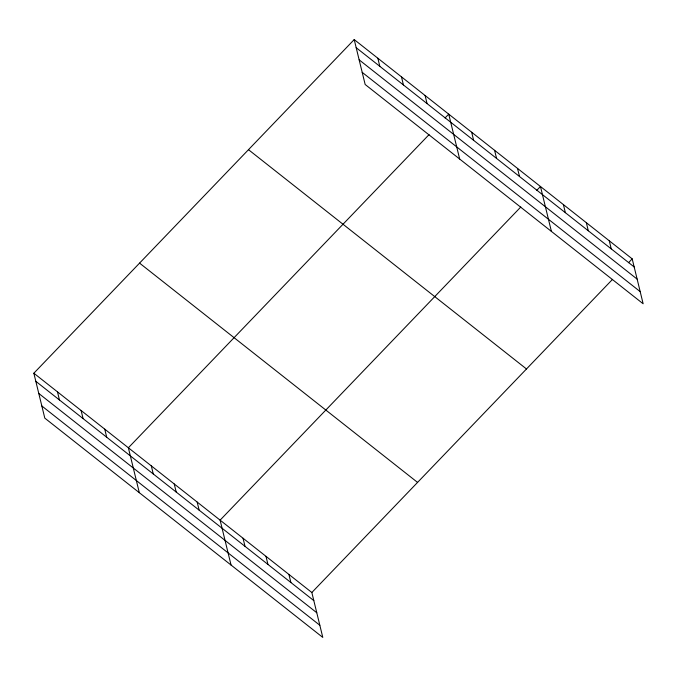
<?xml version="1.0" encoding="UTF-8"?>
<svg xmlns="http://www.w3.org/2000/svg" width="677" height="677" viewBox="0 0 677 677"><rect width="100%" height="100%" fill="white"/><g stroke="black" fill="none" stroke-linecap="round" stroke-linejoin="round"><path stroke-width="1.02" d="M33.85 373.222L311.843 592.51L322.794 637.421L44.8 418.132L33.85 373.222L354.206 39.579L632.2 258.868L643.15 303.778L365.157 84.49L354.206 39.579M429.04 134.638L128.368 447.785L139.318 492.687M445.085 117.933L448.724 114.142L459.675 159.044M520.782 207.01L220.11 520.148L231.052 565.05M536.819 190.305L540.466 186.505L551.408 231.416M311.843 592.51L612.516 279.373M628.561 262.668L632.2 258.868M356.178 47.678L634.18 266.966M359.14 59.83L637.142 279.119M362.195 72.346L640.188 291.626M248.493 149.685L526.486 368.973M139.572 263.125L417.565 482.413M35.822 381.32L313.815 600.609M38.784 393.464L316.777 612.753M41.839 405.98L319.832 625.269M609.266 240.784L611.246 248.874M586.333 222.691L588.305 230.789M563.399 204.598L565.371 212.696M517.533 168.412L519.504 176.511M494.599 150.319L496.571 158.418M471.657 132.235L473.638 140.325M425.097 95.499L427.069 103.598M401.469 76.865L403.441 84.955M377.842 58.222L379.814 66.321M288.91 574.418L290.882 582.516M265.976 556.325L267.948 564.423M243.043 538.24L245.015 546.331M197.168 502.055L199.148 510.153M174.234 483.962L176.215 492.061M151.301 465.869L153.273 473.968M104.74 429.142L106.712 437.24M81.113 410.499L83.085 418.598M57.477 391.865L59.458 399.963"/></g></svg>
